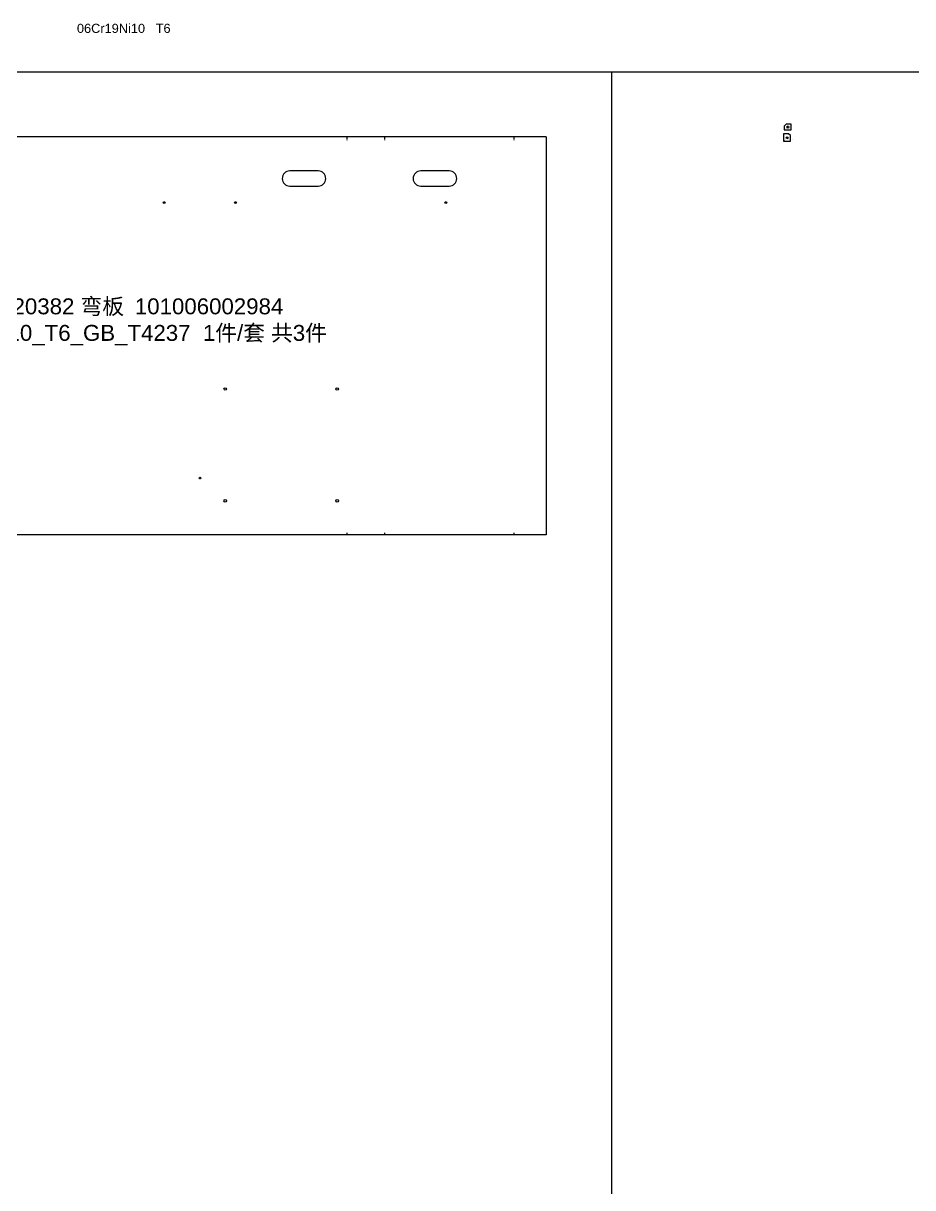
# Model space of a CAD drawing. Header units: millimetres. Extents: x 69569 to 103620, y -8463 to 17679.
# Drawn here: x 84466 to 86811, y 12905 to 15975 of the extents above; entities that cross this region are included whole.
import ezdxf

# ---------------------------------------------------------------- set-up
doc = ezdxf.new("R2010")
doc.units = ezdxf.units.MM
doc.linetypes.add('CENTER', pattern=[10.16, 6.35, -1.27, 1.27, -1.27])
doc.styles.get("Standard").update_dxf_attribs({"font": 'arial.ttf'})

# ---------------------------------------------------------------- blocks, each defined once
blk = doc.blocks.new('1303000020382 弯板 101006002984')
for p, q in [((4578.7, 212.7), (2482.1, 212.7)), ((2482.1, 212.7), (2482.1, -837.3)), ((4578.7, 212.7), (4578.7, -837.3)), ((4578.7, -837.3), (2482.1, -837.3))]:
    blk.add_line(p, q)
at = {"color": 6, "linetype": 'CENTER'}
for p, q in [((2567.4, 204.2), (2567.4, 212.7)), ((2907.9, 204.2), (2907.9, 212.7)), ((3007.7, 204.2), (3007.7, 212.7)), ((4053.2, 212.7), (4053.2, 204.2)), ((4152.9, 212.7), (4152.9, 204.2)), ((4493.5, 212.7), (4493.5, 204.2)), ((2567.4, -837.3), (2567.4, -832)), ((2907.9, -837.3), (2907.9, -832)), ((3007.7, -837.3), (3007.7, -832)), ((4053.2, -832), (4053.2, -837.3)), ((4152.9, -832), (4152.9, -837.3)), ((4493.5, -832), (4493.5, -837.3))]:
    blk.add_line(p, q, dxfattribs=at)
at = {"color": 7, "linetype": 'Continuous'}
for p, q in [((2812.7, 122.7), (2737.7, 122.7)), ((3977.9, 122.7), (3902.9, 122.7)), ((4323.2, 122.7), (4248.2, 122.7)), ((2737.7, 82.7), (2812.7, 82.7)), ((3902.9, 82.7), (3977.9, 82.7)), ((4248.2, 82.7), (4323.2, 82.7))]:
    blk.add_line(p, q, dxfattribs=at)
for centre, radius in [((2746.7, 39.2), 2.5), ((3571.9, 39.2), 2.5), ((3759.9, 39.2), 2.5), ((4314.2, 39.2), 2.5), ((3732.9, -452.3), 3.5), ((4027.9, -452.3), 3.5), ((3665.9, -687.3), 2.1), ((3732.9, -747.3), 3.5), ((4027.9, -747.3), 3.5)]:
    blk.add_circle(centre, radius, dxfattribs=at)
for centre, start, end in [((2737.7, 102.7), 90, 270), ((2812.7, 102.7), 270, 90), ((3902.9, 102.7), 90, 270), ((3977.9, 102.7), 270, 90), ((4248.2, 102.7), 90, 270), ((4323.2, 102.7), 270, 90)]:
    blk.add_arc(centre, 20, start, end, dxfattribs=at)
at = {"color": 3, "insert": (2910.7, -213.3), "char_height": 42, "attachment_point": 1}
blk.add_mtext_dynamic_manual_height_columns('1303000020382 {\\fSimSun|b0|i0|c134|p2;弯板 }101006002984  06Cr19Ni10_T6_GB_T4237  1{\\fSimSun|b0|i0|c134|p2;件}/{\\fSimSun|b0|i0|c134|p2;套} {\\fSimSun|b0|i0|c134|p2;共}3{\\fSimSun|b0|i0|c134|p2;件}', width=1166.977, gutter_width=210, heights=[0], dxfattribs=at)
blk = doc.blocks.new('101006002666    板')
at = {"color": 7, "linetype": 'Continuous', "lineweight": 25}
for p, q in [((1646655876.770771, 3306321471.445794), (1646655871.770771, 3306321466.445794)), ((1646655871.770771, 3306321466.445794), (1646655871.770771, 3306321456.445795)), ((1646655871.770771, 3306321456.445795), (1646655889.770771, 3306321456.445795)), ((1646655889.770771, 3306321471.445794), (1646655876.770771, 3306321471.445794)), ((1646655889.770771, 3306321456.445795), (1646655889.770771, 3306321471.445794))]:
    blk.add_line(p, q, dxfattribs=at)
blk.add_circle((1646655880.770772, 3306321463.945794), 2.5, dxfattribs=at)
at = {"color": 3, "insert": (1646655872.575117, 3306321460.588787), "char_height": 0.864, "attachment_point": 1}
blk.add_mtext_dynamic_manual_height_columns('101006002666    {\\fSimSun|b0|i0|c134|p54;板} 06Cr19Ni10  T8 2{\\fSimSun|b0|i0|c134|p54;件}/{\\fSimSun|b0|i0|c134|p54;套} {\\fSimSun|b0|i0|c134|p54;共}6{\\fSimSun|b0|i0|c134|p54;件}  ', width=17.19195563, gutter_width=1.35, heights=[0], dxfattribs=at)
blk = doc.blocks.new('板 101006002677')
at = {"color": 7, "linetype": 'Continuous', "lineweight": 25}
for p, q in [((86470.8, 15684.2), (86470.8, 15664.2)), ((86483.8, 15684.2), (86470.8, 15684.2)), ((86470.8, 15664.2), (86488.8, 15664.2)), ((86488.8, 15679.2), (86483.8, 15684.2)), ((86488.8, 15664.2), (86488.8, 15679.2))]:
    blk.add_line(p, q, dxfattribs=at)
blk.add_circle((86479.8, 15673.7), 2.5, dxfattribs=at)
at = {"color": 1, "insert": (86468.5, 15668.8), "char_height": 0.864, "width": 28.518, "attachment_point": 1}
blk.add_mtext('{\\C3;1303000012908   \\fSimSun|b0|i0|c134|p2;板101006002677 \\fArial|b0|i0|c0|p34;06Cr19Ni10  T8 2\\fSimSun|b0|i0|c134|p2;件\\fArial|b0|i0|c0|p34;/\\fSimSun|b0|i0|c134|p2;套 共\\fArial|b0|i0|c0|p34;6\\fSimSun|b0|i0|c134|p2;件}', dxfattribs=at)

msp = doc.modelspace()

# ---------------------------------------------------------------- linework, layer by layer
at = {"color": 1}
for p, q in [((69643.53375, 15847.53355), (96679.8126, 15847.53355)), ((86016.61896, 15847.53355), (86016.61896, 1271.73809))]:
    msp.add_line(p, q, dxfattribs=at)

# ---------------------------------------------------------------- block references
for name, p in [('101006002666    板', (-1646569399.13662, -3306305762.0458)), ('1303000020382 弯板 101006002984', (81265.49806, 15463.25135)), ('板 101006002677', (0, 0))]:
    msp.add_blockref(name, p, dxfattribs=at)

# ---------------------------------------------------------------- texts
at = {"color": 1, "insert": (84607.01778, 15974.12517), "char_height": 24.1057955, "attachment_point": 1}
msp.add_mtext_dynamic_manual_height_columns('06Cr19Ni10   T6', width=297.6964133, gutter_width=12.5, heights=[0], dxfattribs=at)

doc.saveas('drawing.dxf')
